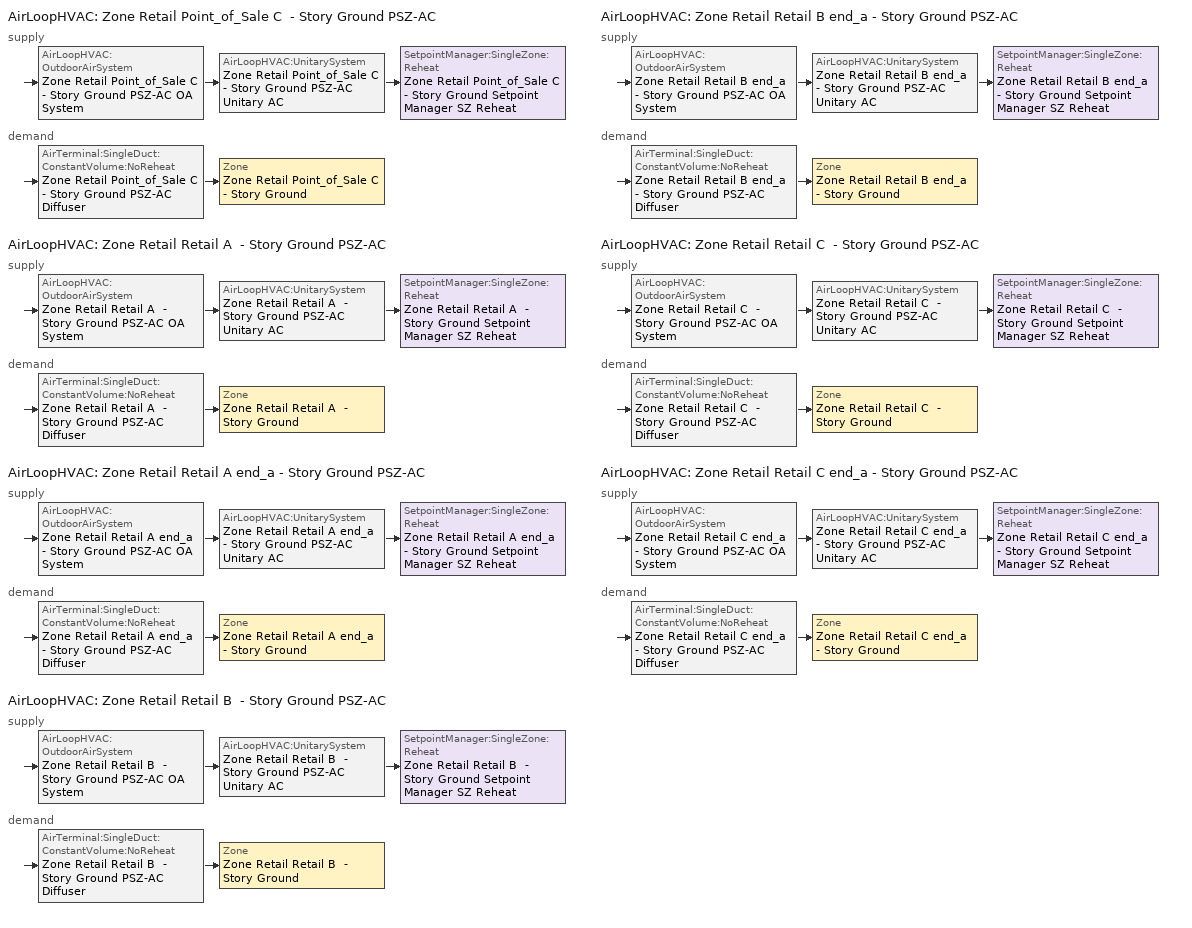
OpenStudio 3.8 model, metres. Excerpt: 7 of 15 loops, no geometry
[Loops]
AirLoopHVAC 'Zone Retail Point_of_Sale C  - Story Ground PSZ-AC'
 supply: AirLoopHVAC:OutdoorAirSystem 'Zone Retail Point_of_Sale C  - Story Ground PSZ-AC OA System' > AirLoopHVAC:UnitarySystem 'Zone Retail Point_of_Sale C  - Story Ground PSZ-AC Unitary AC' > SetpointManager:SingleZone:Reheat 'Zone Retail Point_of_Sale C  - Story Ground Setpoint Manager SZ Reheat'
 demand: AirTerminal:SingleDuct:ConstantVolume:NoReheat 'Zone Retail Point_of_Sale C  - Story Ground PSZ-AC Diffuser' > Zone 'Zone Retail Point_of_Sale C  - Story Ground'
AirLoopHVAC 'Zone Retail Retail A  - Story Ground PSZ-AC'
 supply: AirLoopHVAC:OutdoorAirSystem 'Zone Retail Retail A  - Story Ground PSZ-AC OA System' > AirLoopHVAC:UnitarySystem 'Zone Retail Retail A  - Story Ground PSZ-AC Unitary AC' > SetpointManager:SingleZone:Reheat 'Zone Retail Retail A  - Story Ground Setpoint Manager SZ Reheat'
 demand: AirTerminal:SingleDuct:ConstantVolume:NoReheat 'Zone Retail Retail A  - Story Ground PSZ-AC Diffuser' > Zone 'Zone Retail Retail A  - Story Ground'
AirLoopHVAC 'Zone Retail Retail A end_a - Story Ground PSZ-AC'
 supply: AirLoopHVAC:OutdoorAirSystem 'Zone Retail Retail A end_a - Story Ground PSZ-AC OA System' > AirLoopHVAC:UnitarySystem 'Zone Retail Retail A end_a - Story Ground PSZ-AC Unitary AC' > SetpointManager:SingleZone:Reheat 'Zone Retail Retail A end_a - Story Ground Setpoint Manager SZ Reheat'
 demand: AirTerminal:SingleDuct:ConstantVolume:NoReheat 'Zone Retail Retail A end_a - Story Ground PSZ-AC Diffuser' > Zone 'Zone Retail Retail A end_a - Story Ground'
AirLoopHVAC 'Zone Retail Retail B  - Story Ground PSZ-AC'
 supply: AirLoopHVAC:OutdoorAirSystem 'Zone Retail Retail B  - Story Ground PSZ-AC OA System' > AirLoopHVAC:UnitarySystem 'Zone Retail Retail B  - Story Ground PSZ-AC Unitary AC' > SetpointManager:SingleZone:Reheat 'Zone Retail Retail B  - Story Ground Setpoint Manager SZ Reheat'
 demand: AirTerminal:SingleDuct:ConstantVolume:NoReheat 'Zone Retail Retail B  - Story Ground PSZ-AC Diffuser' > Zone 'Zone Retail Retail B  - Story Ground'
AirLoopHVAC 'Zone Retail Retail B end_a - Story Ground PSZ-AC'
 supply: AirLoopHVAC:OutdoorAirSystem 'Zone Retail Retail B end_a - Story Ground PSZ-AC OA System' > AirLoopHVAC:UnitarySystem 'Zone Retail Retail B end_a - Story Ground PSZ-AC Unitary AC' > SetpointManager:SingleZone:Reheat 'Zone Retail Retail B end_a - Story Ground Setpoint Manager SZ Reheat'
 demand: AirTerminal:SingleDuct:ConstantVolume:NoReheat 'Zone Retail Retail B end_a - Story Ground PSZ-AC Diffuser' > Zone 'Zone Retail Retail B end_a - Story Ground'
AirLoopHVAC 'Zone Retail Retail C  - Story Ground PSZ-AC'
 supply: AirLoopHVAC:OutdoorAirSystem 'Zone Retail Retail C  - Story Ground PSZ-AC OA System' > AirLoopHVAC:UnitarySystem 'Zone Retail Retail C  - Story Ground PSZ-AC Unitary AC' > SetpointManager:SingleZone:Reheat 'Zone Retail Retail C  - Story Ground Setpoint Manager SZ Reheat'
 demand: AirTerminal:SingleDuct:ConstantVolume:NoReheat 'Zone Retail Retail C  - Story Ground PSZ-AC Diffuser' > Zone 'Zone Retail Retail C  - Story Ground'
AirLoopHVAC 'Zone Retail Retail C end_a - Story Ground PSZ-AC'
 supply: AirLoopHVAC:OutdoorAirSystem 'Zone Retail Retail C end_a - Story Ground PSZ-AC OA System' > AirLoopHVAC:UnitarySystem 'Zone Retail Retail C end_a - Story Ground PSZ-AC Unitary AC' > SetpointManager:SingleZone:Reheat 'Zone Retail Retail C end_a - Story Ground Setpoint Manager SZ Reheat'
 demand: AirTerminal:SingleDuct:ConstantVolume:NoReheat 'Zone Retail Retail C end_a - Story Ground PSZ-AC Diffuser' > Zone 'Zone Retail Retail C end_a - Story Ground'
[Sizing:Zone] Zone Cooling Design Supply Air Temperature Input Method=SupplyAirTemperature; Zone Cooling Design Supply Air Temperature {C}=12.7778; Zone Cooling Design Supply Air Temperature Difference {deltaC}=11.11; Zone Heating Design Supply Air Temperature Input Method=SupplyAirTemperature; Zone Heating Design Supply Air Temperature {C}=50; Zone Heating Design Supply Air Temperature Difference {deltaC}=11.11; Zone Cooling Design Supply Air Humidity Ratio {kg-H2O/kg-air}=0.0085; Zone Heating Design Supply Air Humidity Ratio {kg-H2O/kg-air}=0.008; Cooling Design Air Flow Method=DesignDay; Heating Design Air Flow Method=DesignDay; Account for Dedicated Outdoor Air System=No; Dedicated Outdoor Air System Control Strategy=NeutralSupplyAir; Dedicated Outdoor Air Low Setpoint Temperature for Design {C}=autosize; Dedicated Outdoor Air High Setpoint Temperature for Design {C}=autosize; Zone Load Sizing Method=Sensible Load Only No Latent Load; Zone Latent Cooling Design Supply Air Humidity Ratio Input Method=HumidityRatioDifference; Zone Cooling Design Supply Air Humidity Ratio Difference {kgWater/kgDryAir}=0.005; Zone Latent Heating Design Supply Air Humidity Ratio Input Method=HumidityRatioDifference; Zone Humidification Design Supply Air Humidity Ratio Difference {kgWater/kgDryAir}=0.005
Zone Retail Retail A end_a - Story Ground; Zone Retail Retail B end_a - Story Ground; Zone Retail Retail C end_a - Story Ground; Zone Retail Retail A  - Story Ground; Zone Retail Retail B  - Story Ground; Zone Retail Retail C  - Story Ground; Zone Retail Point_of_Sale C  - Story Ground
[Zone equipment]
Zone Retail Retail A end_a - Story Ground: Zone Retail Retail A end_a - Story Ground PSZ-AC Diffuser
Zone Retail Retail B end_a - Story Ground: Zone Retail Retail B end_a - Story Ground PSZ-AC Diffuser
Zone Retail Retail C end_a - Story Ground: Zone Retail Retail C end_a - Story Ground PSZ-AC Diffuser
Zone Retail Retail A  - Story Ground: Zone Retail Retail A  - Story Ground PSZ-AC Diffuser
Zone Retail Retail B  - Story Ground: Zone Retail Retail B  - Story Ground PSZ-AC Diffuser
Zone Retail Retail C  - Story Ground: Zone Retail Retail C  - Story Ground PSZ-AC Diffuser
Zone Retail Point_of_Sale C  - Story Ground: Zone Retail Point_of_Sale C  - Story Ground PSZ-AC Diffuser
[AirLoopHVAC] Design Return Air Flow Fraction of Supply Air Flow=1
Name | Availability Schedule | Design Supply Air Flow Rate {m3/s}
Zone Retail Point_of_Sale C  - Story Ground PSZ-AC | Zone Retail Point_of_Sale C  - Story Ground PSZ-AC Occ Sch | 0.304136
Zone Retail Retail A  - Story Ground PSZ-AC | Zone Retail Retail A  - Story Ground PSZ-AC Occ Sch | 3.60744
Zone Retail Retail A end_a - Story Ground PSZ-AC | Zone Retail Retail A end_a - Story Ground PSZ-AC Occ Sch | 0.421448
Zone Retail Retail B  - Story Ground PSZ-AC | Zone Retail Retail B  - Story Ground PSZ-AC Occ Sch | 8.79136
Zone Retail Retail B end_a - Story Ground PSZ-AC | Zone Retail Retail B end_a - Story Ground PSZ-AC Occ Sch | 1.7694
Zone Retail Retail C  - Story Ground PSZ-AC | Zone Retail Retail C  - Story Ground PSZ-AC Occ Sch | 2.76243
Zone Retail Retail C end_a - Story Ground PSZ-AC | Zone Retail Retail C end_a - Story Ground PSZ-AC Occ Sch | 0.356733
[Sizing:System] Type of Load to Size On=Sensible; Central Heating Maximum System Air Flow Ratio=1; Preheat Design Temperature {C}=7.22222; Preheat Design Humidity Ratio {kg-H2O/kg-Air}=0.008; Precool Design Temperature {C}=12.7778; Precool Design Humidity Ratio {kg-H2O/kg-Air}=0.008; Central Cooling Design Supply Air Temperature {C}=12.7778; Central Heating Design Supply Air Temperature {C}=50; Sizing Option=Coincident; 100% Outdoor Air in Cooling=No; 100% Outdoor Air in Heating=No; Central Cooling Design Supply Air Humidity Ratio {kg-H2O/kg-Air}=0.0085; Central Heating Design Supply Air Humidity Ratio {kg-H2O/kg-Air}=0.008; Cooling Design Air Flow Method=DesignDay; Heating Design Air Flow Method=DesignDay; System Outdoor Air Method=ZoneSum; Zone Maximum Outdoor Air Fraction=1; Cooling Supply Air Flow Rate Per Floor Area {m3/s-m2}=0.00996765; Cooling Fraction of Autosized Cooling Supply Air Flow Rate=1; Cooling Supply Air Flow Rate Per Unit Cooling Capacity {m3/s-W}=3.94755e-05; Heating Supply Air Flow Rate Per Floor Area {m3/s-m2}=0.00996765; Heating Fraction of Autosized Heating Supply Air Flow Rate=1; Heating Fraction of Autosized Cooling Supply Air Flow Rate=1; Heating Supply Air Flow Rate Per Unit Heating Capacity {m3/s-W}=3.15882e-05; Cooling Design Capacity Method=CoolingDesignCapacity; Cooling Design Capacity Per Floor Area {W/m2}=234.7; Fraction of Autosized Cooling Design Capacity=1; Heating Design Capacity Method=HeatingDesignCapacity; Heating Design Capacity Per Floor Area {W/m2}=157; Fraction of Autosized Heating Design Capacity=1; Central Cooling Capacity Control Method=OnOff; Occupant Diversity=1
Name | Design Outdoor Air Flow Rate {m3/s} | Cooling Design Capacity {W} | Heating Design Capacity {W}
Zone Retail Point_of_Sale C  - Story Ground PSZ-AC | 0.304136 | 4230.04 | 2068.7
Zone Retail Retail A  - Story Ground PSZ-AC | 3.60744 | 49675.1 | 22315.77
Zone Retail Retail A end_a - Story Ground PSZ-AC | 0.421448 | 5494.26 | 2109.03
Zone Retail Retail B  - Story Ground PSZ-AC | 8.79136 | 166954 | 159083
Zone Retail Retail B end_a - Story Ground PSZ-AC | 1.7694 | 24748.15 | 12294.31
Zone Retail Retail C  - Story Ground PSZ-AC | 2.76243 | 39858.3 | 22315.77
Zone Retail Retail C end_a - Story Ground PSZ-AC | 0.356733 | 4730.65 | 2105.46
[SetpointManager:SingleZone:Reheat] Minimum Supply Air Temperature {C}=12.7778; Maximum Supply Air Temperature {C}=50
Name | Control Zone | Setpoint Node or NodeList
Zone Retail Point_of_Sale C  - Story Ground Setpoint Manager SZ Reheat | Zone Retail Point_of_Sale C  - Story Ground | Zone Retail Point_of_Sale C  - Story Ground PSZ-AC Supply Outlet Node
Zone Retail Retail A  - Story Ground Setpoint Manager SZ Reheat | Zone Retail Retail A  - Story Ground | Zone Retail Retail A  - Story Ground PSZ-AC Supply Outlet Node
Zone Retail Retail A end_a - Story Ground Setpoint Manager SZ Reheat | Zone Retail Retail A end_a - Story Ground | Zone Retail Retail A end_a - Story Ground PSZ-AC Supply Outlet Node
Zone Retail Retail B  - Story Ground Setpoint Manager SZ Reheat | Zone Retail Retail B  - Story Ground | Zone Retail Retail B  - Story Ground PSZ-AC Supply Outlet Node
Zone Retail Retail B end_a - Story Ground Setpoint Manager SZ Reheat | Zone Retail Retail B end_a - Story Ground | Zone Retail Retail B end_a - Story Ground PSZ-AC Supply Outlet Node
Zone Retail Retail C  - Story Ground Setpoint Manager SZ Reheat | Zone Retail Retail C  - Story Ground | Zone Retail Retail C  - Story Ground PSZ-AC Supply Outlet Node
Zone Retail Retail C end_a - Story Ground Setpoint Manager SZ Reheat | Zone Retail Retail C end_a - Story Ground | Zone Retail Retail C end_a - Story Ground PSZ-AC Supply Outlet Node
[Coil:Heating:Electric] Efficiency=1
Name | Availability Schedule | Nominal Capacity {W}
Zone Retail Point_of_Sale C  - Story Ground PSZ-AC Electric Htg Coil | Always On Discrete | 11387.2
Zone Retail Point_of_Sale C  - Story Ground PSZ-AC No Heat; Zone Retail Retail A  - Story Ground PSZ-AC No Heat; Zone Retail Retail A end_a - Story Ground PSZ-AC No Heat; Zone Retail Retail B  - Story Ground PSZ-AC No Heat; Zone Retail Retail B end_a - Story Ground PSZ-AC No Heat; Zone Retail Retail C  - Story Ground PSZ-AC No Heat; Zone Retail Retail C end_a - Story Ground PSZ-AC No Heat | Always Off Discrete | 0
Zone Retail Retail A  - Story Ground PSZ-AC Electric Htg Coil | Always On Discrete | 134281
Zone Retail Retail A end_a - Story Ground PSZ-AC Electric Htg Coil | Always On Discrete | 15376.8
Zone Retail Retail B  - Story Ground PSZ-AC Electric Htg Coil | Always On Discrete | 494736
Zone Retail Retail B end_a - Story Ground PSZ-AC Electric Htg Coil | Always On Discrete | 66338.9
Zone Retail Retail C  - Story Ground PSZ-AC Electric Htg Coil | Always On Discrete | 104671
Zone Retail Retail C end_a - Story Ground PSZ-AC Electric Htg Coil | Always On Discrete | 13109.1
[Coil:Cooling:DX:SingleSpeed] Availability Schedule=Always On Discrete; Rated Evaporator Fan Power Per Volume Flow Rate 2017 {W/(m3/s)}=773.3; Rated Evaporator Fan Power Per Volume Flow Rate 2023 {W/(m3/s)}=934.4; Total Cooling Capacity Function of Temperature Curve=DOE Ref DX Clg Coil Cool-Cap-fT; Total Cooling Capacity Function of Flow Fraction Curve=DOE Ref DX Clg Coil Cool-CAP-fFlow; Energy Input Ratio Function of Temperature Curve=DOE Ref DX Clg Coil Cool-EIR-fT; Energy Input Ratio Function of Flow Fraction Curve=DOE Ref DX Clg Coil Cool-EIR-fFlow; Part Load Fraction Correlation Curve=DOE Ref DX Clg Coil Cool-PLF-fPLR; Minimum Outdoor Dry-Bulb Temperature for Compressor Operation {C}=-25; Nominal Time for Condensate Removal to Begin {s}=0; Ratio of Initial Moisture Evaporation Rate and Steady State Latent Capacity=0; Maximum Cycling Rate {cycles/hr}=0; Latent Capacity Time Constant {s}=0; Condenser Type=AirCooled; Evaporative Condenser Effectiveness=0.9; Evaporative Condenser Air Flow Rate {m3/s}=autosize; Evaporative Condenser Pump Rated Power Consumption {W}=autosize; Crankcase Heater Capacity {W}=0; Maximum Outdoor Dry-Bulb Temperature for Crankcase Heater Operation {C}=10; Basin Heater Capacity {W/K}=0; Basin Heater Setpoint Temperature {C}=2
Name | Rated Total Cooling Capacity {W} | Rated Sensible Heat Ratio | Rated COP {W/W} | Rated Air Flow Rate {m3/s}
Zone Retail Point_of_Sale C  - Story Ground PSZ-AC 1spd DX AC Clg Coil 23kBtu/hr 11.06SEER 24kBtu/hr 9.7SEER | 5528.68 | 0.800795 | 3.14722 | 0.304136
Zone Retail Retail A  - Story Ground PSZ-AC 1spd DX AC Clg Coil 258kBtu/hr 8.92EER 279kBtu/hr 8.5EER | 65755.8 | 0.800885 | 2.96645 | 3.60744
Zone Retail Retail A end_a - Story Ground PSZ-AC 1spd DX AC Clg Coil 28kBtu/hr 11.06SEER 29kBtu/hr 9.7SEER | 7101.25 | 0.800194 | 3.14722 | 0.421448
Zone Retail Retail B  - Story Ground PSZ-AC 1spd DX AC Clg Coil 954kBtu/hr 8.63EER 1113kBtu/hr 8.2EER | 204256 | 0.721947 | 2.86657 | 8.79136
Zone Retail Retail B end_a - Story Ground PSZ-AC 1spd DX AC Clg Coil 130kBtu/hr 9.63EER 133kBtu/hr 8.9EER | 30779.7 | 0.800859 | 3.09963 | 1.7694
Zone Retail Retail C  - Story Ground PSZ-AC 1spd DX AC Clg Coil 228kBtu/hr 9.28EER 227kBtu/hr 8.5EER | 51607.4 | 0.80077 | 2.96645 | 2.76243
Zone Retail Retail C end_a - Story Ground PSZ-AC 1spd DX AC Clg Coil 24kBtu/hr 11.06SEER 24kBtu/hr 9.7SEER | 5982.99 | 0.800875 | 3.14722 | 0.356733
[Fan:OnOff] Availability Schedule=Always On Discrete; Motor In Airstream Fraction=1
Name | Fan Total Efficiency | Pressure Rise {Pa} | Maximum Flow Rate {m3/s} | Motor Efficiency | Fan Power Ratio Function of Speed Ratio Curve | Fan Efficiency Ratio Function of Speed Ratio Curve
Zone Retail Point_of_Sale C  - Story Ground PSZ-AC Fan | 0.53625 | 622.722 | 0.304136 | 0.825 | Fan On Off Power Curve 8 | Fan On Off Efficiency Curve 8
Zone Retail Retail A  - Story Ground PSZ-AC Fan | 0.58175 | 1110.94 | 3.60744 | 0.895 | Fan On Off Power Curve 9 | Fan On Off Efficiency Curve 9
Zone Retail Retail A end_a - Story Ground PSZ-AC Fan | 0.53625 | 622.722 | 0.421448 | 0.825 | Fan On Off Power Curve 10 | Fan On Off Efficiency Curve 10
Zone Retail Retail B  - Story Ground PSZ-AC Fan | 0.6045 | 1018.77 | 8.79136 | 0.93 | Fan On Off Power Curve 11 | Fan On Off Efficiency Curve 11
Zone Retail Retail B end_a - Story Ground PSZ-AC Fan | 0.56875 | 622.722 | 1.7694 | 0.875 | Fan On Off Power Curve 12 | Fan On Off Efficiency Curve 12
Zone Retail Retail C  - Story Ground PSZ-AC Fan | 0.56875 | 622.722 | 2.76243 | 0.875 | Fan On Off Power Curve 13 | Fan On Off Efficiency Curve 13
Zone Retail Retail C end_a - Story Ground PSZ-AC Fan | 0.53625 | 622.722 | 0.356733 | 0.825 | Fan On Off Power Curve 14 | Fan On Off Efficiency Curve 14
[AirLoopHVAC:UnitarySystem] Control Type=Load; Dehumidification Control Type=None; Availability Schedule=Always On Discrete; Fan Placement=DrawThrough; DX Heating Coil Sizing Ratio=1; Use DOAS DX Cooling Coil=No; DOAS DX Cooling Coil Leaving Minimum Air Temperature {C}=2; Latent Load Control=SensibleOnlyLoadControl; Supply Air Flow Rate Method During Cooling Operation=SupplyAirFlowRate; Supply Air Flow Rate Method During Heating Operation=SupplyAirFlowRate; Supply Air Flow Rate Method When No Cooling or Heating is Required=None; No Load Supply Air Flow Rate Control Set To Low Speed=Yes; Maximum Supply Air Temperature {C}=50; Maximum Outdoor Dry-Bulb Temperature for Supplemental Heater Operation {C}=21; Ancilliary On-Cycle Electric Power {W}=0; Ancilliary Off-Cycle Electric Power {W}=0
Name | Controlling Zone or Thermostat Location | Supply Fan | Supply Air Fan Operating Mode Schedule | Heating Coil | Cooling Coil | Supplemental Heating Coil | Supply Air Flow Rate During Cooling Operation {m3/s} | Supply Air Flow Rate During Heating Operation {m3/s}
Zone Retail Point_of_Sale C  - Story Ground PSZ-AC Unitary AC | Zone Retail Point_of_Sale C  - Story Ground | Zone Retail Point_of_Sale C  - Story Ground PSZ-AC Fan | Zone Retail Point_of_Sale C  - Story Ground PSZ-AC_night_fancycle_schedule | Zone Retail Point_of_Sale C  - Story Ground PSZ-AC Electric Htg Coil | Zone Retail Point_of_Sale C  - Story Ground PSZ-AC 1spd DX AC Clg Coil 23kBtu/hr 11.06SEER 24kBtu/hr 9.7SEER | Zone Retail Point_of_Sale C  - Story Ground PSZ-AC No Heat | 0.304136 | 0.304136
Zone Retail Retail A  - Story Ground PSZ-AC Unitary AC | Zone Retail Retail A  - Story Ground | Zone Retail Retail A  - Story Ground PSZ-AC Fan | Zone Retail Retail A  - Story Ground PSZ-AC_night_fancycle_schedule | Zone Retail Retail A  - Story Ground PSZ-AC Electric Htg Coil | Zone Retail Retail A  - Story Ground PSZ-AC 1spd DX AC Clg Coil 258kBtu/hr 8.92EER 279kBtu/hr 8.5EER | Zone Retail Retail A  - Story Ground PSZ-AC No Heat | 3.60744 | 3.60744
Zone Retail Retail A end_a - Story Ground PSZ-AC Unitary AC | Zone Retail Retail A end_a - Story Ground | Zone Retail Retail A end_a - Story Ground PSZ-AC Fan | Zone Retail Retail A end_a - Story Ground PSZ-AC_night_fancycle_schedule | Zone Retail Retail A end_a - Story Ground PSZ-AC Electric Htg Coil | Zone Retail Retail A end_a - Story Ground PSZ-AC 1spd DX AC Clg Coil 28kBtu/hr 11.06SEER 29kBtu/hr 9.7SEER | Zone Retail Retail A end_a - Story Ground PSZ-AC No Heat | 0.421448 | 0.421448
Zone Retail Retail B  - Story Ground PSZ-AC Unitary AC | Zone Retail Retail B  - Story Ground | Zone Retail Retail B  - Story Ground PSZ-AC Fan | Zone Retail Retail B  - Story Ground PSZ-AC_night_fancycle_schedule | Zone Retail Retail B  - Story Ground PSZ-AC Electric Htg Coil | Zone Retail Retail B  - Story Ground PSZ-AC 1spd DX AC Clg Coil 954kBtu/hr 8.63EER 1113kBtu/hr 8.2EER | Zone Retail Retail B  - Story Ground PSZ-AC No Heat | 8.79136 | 8.79136
Zone Retail Retail B end_a - Story Ground PSZ-AC Unitary AC | Zone Retail Retail B end_a - Story Ground | Zone Retail Retail B end_a - Story Ground PSZ-AC Fan | Zone Retail Retail B end_a - Story Ground PSZ-AC_night_fancycle_schedule | Zone Retail Retail B end_a - Story Ground PSZ-AC Electric Htg Coil | Zone Retail Retail B end_a - Story Ground PSZ-AC 1spd DX AC Clg Coil 130kBtu/hr 9.63EER 133kBtu/hr 8.9EER | Zone Retail Retail B end_a - Story Ground PSZ-AC No Heat | 1.7694 | 1.7694
Zone Retail Retail C  - Story Ground PSZ-AC Unitary AC | Zone Retail Retail C  - Story Ground | Zone Retail Retail C  - Story Ground PSZ-AC Fan | Zone Retail Retail C  - Story Ground PSZ-AC_night_fancycle_schedule | Zone Retail Retail C  - Story Ground PSZ-AC Electric Htg Coil | Zone Retail Retail C  - Story Ground PSZ-AC 1spd DX AC Clg Coil 228kBtu/hr 9.28EER 227kBtu/hr 8.5EER | Zone Retail Retail C  - Story Ground PSZ-AC No Heat | 2.76243 | 2.76243
Zone Retail Retail C end_a - Story Ground PSZ-AC Unitary AC | Zone Retail Retail C end_a - Story Ground | Zone Retail Retail C end_a - Story Ground PSZ-AC Fan | Zone Retail Retail C end_a - Story Ground PSZ-AC_night_fancycle_schedule | Zone Retail Retail C end_a - Story Ground PSZ-AC Electric Htg Coil | Zone Retail Retail C end_a - Story Ground PSZ-AC 1spd DX AC Clg Coil 24kBtu/hr 11.06SEER 24kBtu/hr 9.7SEER | Zone Retail Retail C end_a - Story Ground PSZ-AC No Heat | 0.356733 | 0.356733
[Controller:OutdoorAir] Economizer Control Action Type=ModulateFlow; Lockout Type=LockoutWithCompressor; Minimum Limit Type=FixedMinimum; High Humidity Control=No; Heat Recovery Bypass Control Type=BypassWhenWithinEconomizerLimits; Economizer Operation Staging=InterlockedWithMechanicalCooling
Name | Minimum Outdoor Air Flow Rate {m3/s} | Maximum Outdoor Air Flow Rate {m3/s} | Economizer Control Type | Economizer Maximum Limit Dry-Bulb Temperature {C} | Economizer Maximum Limit Enthalpy {J/kg} | Minimum Outdoor Air Schedule | Controller Mechanical Ventilation
Zone Retail Point_of_Sale C  - Story Ground PSZ-AC OA System Controller | 0.0382122 | 0.304136 | NoEconomizer | 28 | 64000 | Zone Retail Point_of_Sale C  - Story Ground PSZ-AC_night_ventcycle_schedule | Controller Mechanical Ventilation 9
Zone Retail Retail A  - Story Ground PSZ-AC OA System Controller | 0.412208 | 3.60744 | FixedDryBulb | 10.88 |  | Zone Retail Retail A  - Story Ground PSZ-AC_night_ventcycle_schedule | Controller Mechanical Ventilation 10
Zone Retail Retail A end_a - Story Ground PSZ-AC OA System Controller | 0.0318565 | 0.421448 | NoEconomizer | 28 | 64000 | Zone Retail Retail A end_a - Story Ground PSZ-AC_night_ventcycle_schedule | Controller Mechanical Ventilation 11
Zone Retail Retail B  - Story Ground PSZ-AC OA System Controller | 2.93851 | 8.79136 | FixedDryBulb | 10.88 |  | Zone Retail Retail B  - Story Ground PSZ-AC_night_ventcycle_schedule | Controller Mechanical Ventilation 12
Zone Retail Retail B end_a - Story Ground PSZ-AC OA System Controller | 0.227095 | 1.7694 | NoEconomizer | 28 | 64000 | Zone Retail Retail B end_a - Story Ground PSZ-AC_night_ventcycle_schedule | Controller Mechanical Ventilation 13
Zone Retail Retail C  - Story Ground PSZ-AC OA System Controller | 0.412208 | 2.76243 | FixedDryBulb | 10.88 |  | Zone Retail Retail C  - Story Ground PSZ-AC_night_ventcycle_schedule | Controller Mechanical Ventilation 14
Zone Retail Retail C end_a - Story Ground PSZ-AC OA System Controller | 0.0318565 | 0.356733 | NoEconomizer | 28 | 64000 | Zone Retail Retail C end_a - Story Ground PSZ-AC_night_ventcycle_schedule | Controller Mechanical Ventilation 15
[Controller:MechanicalVentilation] Availability Schedule=Always On Discrete
Controller Mechanical Ventilation 9; Controller Mechanical Ventilation 10; Controller Mechanical Ventilation 11; Controller Mechanical Ventilation 12; Controller Mechanical Ventilation 13; Controller Mechanical Ventilation 14; Controller Mechanical Ventilation 15
[AirLoopHVAC:OutdoorAirSystem]
Name | Controller
Zone Retail Point_of_Sale C  - Story Ground PSZ-AC OA System | Zone Retail Point_of_Sale C  - Story Ground PSZ-AC OA System Controller
Zone Retail Retail A  - Story Ground PSZ-AC OA System | Zone Retail Retail A  - Story Ground PSZ-AC OA System Controller
Zone Retail Retail A end_a - Story Ground PSZ-AC OA System | Zone Retail Retail A end_a - Story Ground PSZ-AC OA System Controller
Zone Retail Retail B  - Story Ground PSZ-AC OA System | Zone Retail Retail B  - Story Ground PSZ-AC OA System Controller
Zone Retail Retail B end_a - Story Ground PSZ-AC OA System | Zone Retail Retail B end_a - Story Ground PSZ-AC OA System Controller
Zone Retail Retail C  - Story Ground PSZ-AC OA System | Zone Retail Retail C  - Story Ground PSZ-AC OA System Controller
Zone Retail Retail C end_a - Story Ground PSZ-AC OA System | Zone Retail Retail C end_a - Story Ground PSZ-AC OA System Controller
[AirTerminal:SingleDuct:ConstantVolume:NoReheat] Availability Schedule=Always On Discrete
Name | Maximum Air Flow Rate {m3/s}
Zone Retail Point_of_Sale C  - Story Ground PSZ-AC Diffuser | 0.304136
Zone Retail Retail A  - Story Ground PSZ-AC Diffuser | 3.60744
Zone Retail Retail A end_a - Story Ground PSZ-AC Diffuser | 0.421448
Zone Retail Retail B  - Story Ground PSZ-AC Diffuser | 8.79136
Zone Retail Retail B end_a - Story Ground PSZ-AC Diffuser | 1.7694
Zone Retail Retail C  - Story Ground PSZ-AC Diffuser | 2.76243
Zone Retail Retail C end_a - Story Ground PSZ-AC Diffuser | 0.356733
[Schedule:Ruleset]
Name | Default Day Schedule | Summer Design Day Schedule | Winter Design Day Schedule
Zone Retail Point_of_Sale C  - Story Ground PSZ-AC Occ Sch | Zone Retail Point_of_Sale C  - Story Ground PSZ-AC Occ Sch Default | Zone Retail Point_of_Sale C  - Story Ground PSZ-AC Occ Sch Summer Design Day | Zone Retail Point_of_Sale C  - Story Ground PSZ-AC Occ Sch Winter Design Day
Zone Retail Retail A  - Story Ground PSZ-AC Occ Sch | Zone Retail Retail A  - Story Ground PSZ-AC Occ Sch Default | Zone Retail Retail A  - Story Ground PSZ-AC Occ Sch Summer Design Day | Zone Retail Retail A  - Story Ground PSZ-AC Occ Sch Winter Design Day
Zone Retail Retail A end_a - Story Ground PSZ-AC Occ Sch | Zone Retail Retail A end_a - Story Ground PSZ-AC Occ Sch Default | Zone Retail Retail A end_a - Story Ground PSZ-AC Occ Sch Summer Design Day | Zone Retail Retail A end_a - Story Ground PSZ-AC Occ Sch Winter Design Day
Zone Retail Retail B  - Story Ground PSZ-AC Occ Sch | Zone Retail Retail B  - Story Ground PSZ-AC Occ Sch Default | Zone Retail Retail B  - Story Ground PSZ-AC Occ Sch Summer Design Day | Zone Retail Retail B  - Story Ground PSZ-AC Occ Sch Winter Design Day
Zone Retail Retail B end_a - Story Ground PSZ-AC Occ Sch | Zone Retail Retail B end_a - Story Ground PSZ-AC Occ Sch Default | Zone Retail Retail B end_a - Story Ground PSZ-AC Occ Sch Summer Design Day | Zone Retail Retail B end_a - Story Ground PSZ-AC Occ Sch Winter Design Day
Zone Retail Retail C  - Story Ground PSZ-AC Occ Sch | Zone Retail Retail C  - Story Ground PSZ-AC Occ Sch Default | Zone Retail Retail C  - Story Ground PSZ-AC Occ Sch Summer Design Day | Zone Retail Retail C  - Story Ground PSZ-AC Occ Sch Winter Design Day
Zone Retail Retail C end_a - Story Ground PSZ-AC Occ Sch | Zone Retail Retail C end_a - Story Ground PSZ-AC Occ Sch Default | Zone Retail Retail C end_a - Story Ground PSZ-AC Occ Sch Summer Design Day | Zone Retail Retail C end_a - Story Ground PSZ-AC Occ Sch Winter Design Day
Zone Retail Point_of_Sale C  - Story Ground PSZ-AC_night_fancycle_schedule | Zone Retail Point_of_Sale C  - Story Ground PSZ-AC Occ Sch Default 1 | Zone Retail Point_of_Sale C  - Story Ground PSZ-AC Occ Sch Summer Design Day 1 | Zone Retail Point_of_Sale C  - Story Ground PSZ-AC Occ Sch Winter Design Day 1
Zone Retail Retail A  - Story Ground PSZ-AC_night_fancycle_schedule | Zone Retail Retail A  - Story Ground PSZ-AC Occ Sch Default 1 | Zone Retail Retail A  - Story Ground PSZ-AC Occ Sch Summer Design Day 1 | Zone Retail Retail A  - Story Ground PSZ-AC Occ Sch Winter Design Day 1
Zone Retail Retail A end_a - Story Ground PSZ-AC_night_fancycle_schedule | Zone Retail Retail A end_a - Story Ground PSZ-AC Occ Sch Default 1 | Zone Retail Retail A end_a - Story Ground PSZ-AC Occ Sch Summer Design Day 1 | Zone Retail Retail A end_a - Story Ground PSZ-AC Occ Sch Winter Design Day 1
Zone Retail Retail B  - Story Ground PSZ-AC_night_fancycle_schedule | Zone Retail Retail B  - Story Ground PSZ-AC Occ Sch Default 1 | Zone Retail Retail B  - Story Ground PSZ-AC Occ Sch Summer Design Day 1 | Zone Retail Retail B  - Story Ground PSZ-AC Occ Sch Winter Design Day 1
Zone Retail Retail B end_a - Story Ground PSZ-AC_night_fancycle_schedule | Zone Retail Retail B end_a - Story Ground PSZ-AC Occ Sch Default 1 | Zone Retail Retail B end_a - Story Ground PSZ-AC Occ Sch Summer Design Day 1 | Zone Retail Retail B end_a - Story Ground PSZ-AC Occ Sch Winter Design Day 1
Zone Retail Retail C  - Story Ground PSZ-AC_night_fancycle_schedule | Zone Retail Retail C  - Story Ground PSZ-AC Occ Sch Default 1 | Zone Retail Retail C  - Story Ground PSZ-AC Occ Sch Summer Design Day 1 | Zone Retail Retail C  - Story Ground PSZ-AC Occ Sch Winter Design Day 1
Zone Retail Retail C end_a - Story Ground PSZ-AC_night_fancycle_schedule | Zone Retail Retail C end_a - Story Ground PSZ-AC Occ Sch Default 1 | Zone Retail Retail C end_a - Story Ground PSZ-AC Occ Sch Summer Design Day 1 | Zone Retail Retail C end_a - Story Ground PSZ-AC Occ Sch Winter Design Day 1
[Schedule:Day]
Zone Retail Point_of_Sale C  - Story Ground PSZ-AC Occ Sch Default; Zone Retail Retail A  - Story Ground PSZ-AC Occ Sch Default; Zone Retail Retail A end_a - Story Ground PSZ-AC Occ Sch Default; Zone Retail Retail B  - Story Ground PSZ-AC Occ Sch Default; Zone Retail Retail B end_a - Story Ground PSZ-AC Occ Sch Default; Zone Retail Retail C  - Story Ground PSZ-AC Occ Sch Default; Zone Retail Retail C end_a - Story Ground PSZ-AC Occ Sch Default; Zone Retail Point_of_Sale C  - Story Ground PSZ-AC Occ Sch Default 1; Zone Retail Retail A  - Story Ground PSZ-AC Occ Sch Default 1; Zone Retail Retail A end_a - Story Ground PSZ-AC Occ Sch Default 1; Zone Retail Retail B  - Story Ground PSZ-AC Occ Sch Default 1; Zone Retail Retail B end_a - Story Ground PSZ-AC Occ Sch Default 1; Zone Retail Retail C  - Story Ground PSZ-AC Occ Sch Default 1; Zone Retail Retail C end_a - Story Ground PSZ-AC Occ Sch Default 1: 7, 45, 0, 19, 15, 1, 24, 0, 0
Zone Retail Point_of_Sale C  - Story Ground PSZ-AC Occ Sch Winter Design Day; Zone Retail Point_of_Sale C  - Story Ground PSZ-AC Occ Sch Summer Design Day; Zone Retail Retail A  - Story Ground PSZ-AC Occ Sch Winter Design Day; Zone Retail Retail A  - Story Ground PSZ-AC Occ Sch Summer Design Day; Zone Retail Retail A end_a - Story Ground PSZ-AC Occ Sch Winter Design Day; Zone Retail Retail A end_a - Story Ground PSZ-AC Occ Sch Summer Design Day; Zone Retail Retail B  - Story Ground PSZ-AC Occ Sch Winter Design Day; Zone Retail Retail B  - Story Ground PSZ-AC Occ Sch Summer Design Day; Zone Retail Retail B end_a - Story Ground PSZ-AC Occ Sch Winter Design Day; Zone Retail Retail B end_a - Story Ground PSZ-AC Occ Sch Summer Design Day; Zone Retail Retail C  - Story Ground PSZ-AC Occ Sch Winter Design Day; Zone Retail Retail C  - Story Ground PSZ-AC Occ Sch Summer Design Day; Zone Retail Retail C end_a - Story Ground PSZ-AC Occ Sch Winter Design Day; Zone Retail Retail C end_a - Story Ground PSZ-AC Occ Sch Summer Design Day; Zone Retail Point_of_Sale C  - Story Ground PSZ-AC Occ Sch Summer Design Day 1; Zone Retail Point_of_Sale C  - Story Ground PSZ-AC Occ Sch Winter Design Day 1; Zone Retail Retail A  - Story Ground PSZ-AC Occ Sch Summer Design Day 1; Zone Retail Retail A  - Story Ground PSZ-AC Occ Sch Winter Design Day 1; Zone Retail Retail A end_a - Story Ground PSZ-AC Occ Sch Summer Design Day 1; Zone Retail Retail A end_a - Story Ground PSZ-AC Occ Sch Winter Design Day 1; Zone Retail Retail B  - Story Ground PSZ-AC Occ Sch Summer Design Day 1; Zone Retail Retail B  - Story Ground PSZ-AC Occ Sch Winter Design Day 1; Zone Retail Retail B end_a - Story Ground PSZ-AC Occ Sch Summer Design Day 1; Zone Retail Retail B end_a - Story Ground PSZ-AC Occ Sch Winter Design Day 1; Zone Retail Retail C  - Story Ground PSZ-AC Occ Sch Summer Design Day 1; Zone Retail Retail C  - Story Ground PSZ-AC Occ Sch Winter Design Day 1; Zone Retail Retail C end_a - Story Ground PSZ-AC Occ Sch Summer Design Day 1; Zone Retail Retail C end_a - Story Ground PSZ-AC Occ Sch Winter Design Day 1: 24, 0, 1
Zone Retail Point_of_Sale C  - Story Ground PSZ-AC Occ Sch Saturday; Zone Retail Retail A  - Story Ground PSZ-AC Occ Sch Saturday; Zone Retail Retail A end_a - Story Ground PSZ-AC Occ Sch Saturday; Zone Retail Retail B  - Story Ground PSZ-AC Occ Sch Saturday; Zone Retail Retail B end_a - Story Ground PSZ-AC Occ Sch Saturday; Zone Retail Retail C  - Story Ground PSZ-AC Occ Sch Saturday; Zone Retail Retail C end_a - Story Ground PSZ-AC Occ Sch Saturday; Zone Retail Point_of_Sale C  - Story Ground PSZ-AC Occ Sch Saturday 1; Zone Retail Retail A  - Story Ground PSZ-AC Occ Sch Saturday 1; Zone Retail Retail A end_a - Story Ground PSZ-AC Occ Sch Saturday 1; Zone Retail Retail B  - Story Ground PSZ-AC Occ Sch Saturday 1; Zone Retail Retail B end_a - Story Ground PSZ-AC Occ Sch Saturday 1; Zone Retail Retail C  - Story Ground PSZ-AC Occ Sch Saturday 1; Zone Retail Retail C end_a - Story Ground PSZ-AC Occ Sch Saturday 1: 1, 15, 1, 5, 0, 0, 24, 0, 1
Zone Retail Point_of_Sale C  - Story Ground PSZ-AC Occ Sch Sunday; Zone Retail Retail A  - Story Ground PSZ-AC Occ Sch Sunday; Zone Retail Retail A end_a - Story Ground PSZ-AC Occ Sch Sunday; Zone Retail Retail B  - Story Ground PSZ-AC Occ Sch Sunday; Zone Retail Retail B end_a - Story Ground PSZ-AC Occ Sch Sunday; Zone Retail Retail C  - Story Ground PSZ-AC Occ Sch Sunday; Zone Retail Retail C end_a - Story Ground PSZ-AC Occ Sch Sunday; Zone Retail Point_of_Sale C  - Story Ground PSZ-AC Occ Sch Sunday 1; Zone Retail Retail A  - Story Ground PSZ-AC Occ Sch Sunday 1; Zone Retail Retail A end_a - Story Ground PSZ-AC Occ Sch Sunday 1; Zone Retail Retail B  - Story Ground PSZ-AC Occ Sch Sunday 1; Zone Retail Retail B end_a - Story Ground PSZ-AC Occ Sch Sunday 1; Zone Retail Retail C  - Story Ground PSZ-AC Occ Sch Sunday 1; Zone Retail Retail C end_a - Story Ground PSZ-AC Occ Sch Sunday 1: 6, 0, 0, 22, 15, 1, 24, 0, 0
[Schedule:Rule] Date Specification Type=DateRange; Start Month=1; Start Day=1; End Month=12; End Day=31
Name | Schedule Ruleset | Rule Order | Day Schedule | Apply Saturday | Apply Sunday
Zone Retail Point_of_Sale C  - Story Ground PSZ-AC Occ Sch Saturday Rule | Zone Retail Point_of_Sale C  - Story Ground PSZ-AC Occ Sch | 1 | Zone Retail Point_of_Sale C  - Story Ground PSZ-AC Occ Sch Saturday | Yes
Zone Retail Point_of_Sale C  - Story Ground PSZ-AC Occ Sch Sunday Rule | Zone Retail Point_of_Sale C  - Story Ground PSZ-AC Occ Sch | 0 | Zone Retail Point_of_Sale C  - Story Ground PSZ-AC Occ Sch Sunday |  | Yes
Zone Retail Retail A  - Story Ground PSZ-AC Occ Sch Saturday Rule | Zone Retail Retail A  - Story Ground PSZ-AC Occ Sch | 1 | Zone Retail Retail A  - Story Ground PSZ-AC Occ Sch Saturday | Yes
Zone Retail Retail A  - Story Ground PSZ-AC Occ Sch Sunday Rule | Zone Retail Retail A  - Story Ground PSZ-AC Occ Sch | 0 | Zone Retail Retail A  - Story Ground PSZ-AC Occ Sch Sunday |  | Yes
Zone Retail Retail A end_a - Story Ground PSZ-AC Occ Sch Saturday Rule | Zone Retail Retail A end_a - Story Ground PSZ-AC Occ Sch | 1 | Zone Retail Retail A end_a - Story Ground PSZ-AC Occ Sch Saturday | Yes
Zone Retail Retail A end_a - Story Ground PSZ-AC Occ Sch Sunday Rule | Zone Retail Retail A end_a - Story Ground PSZ-AC Occ Sch | 0 | Zone Retail Retail A end_a - Story Ground PSZ-AC Occ Sch Sunday |  | Yes
Zone Retail Retail B  - Story Ground PSZ-AC Occ Sch Saturday Rule | Zone Retail Retail B  - Story Ground PSZ-AC Occ Sch | 1 | Zone Retail Retail B  - Story Ground PSZ-AC Occ Sch Saturday | Yes
Zone Retail Retail B  - Story Ground PSZ-AC Occ Sch Sunday Rule | Zone Retail Retail B  - Story Ground PSZ-AC Occ Sch | 0 | Zone Retail Retail B  - Story Ground PSZ-AC Occ Sch Sunday |  | Yes
Zone Retail Retail B end_a - Story Ground PSZ-AC Occ Sch Saturday Rule | Zone Retail Retail B end_a - Story Ground PSZ-AC Occ Sch | 1 | Zone Retail Retail B end_a - Story Ground PSZ-AC Occ Sch Saturday | Yes
Zone Retail Retail B end_a - Story Ground PSZ-AC Occ Sch Sunday Rule | Zone Retail Retail B end_a - Story Ground PSZ-AC Occ Sch | 0 | Zone Retail Retail B end_a - Story Ground PSZ-AC Occ Sch Sunday |  | Yes
Zone Retail Retail C  - Story Ground PSZ-AC Occ Sch Saturday Rule | Zone Retail Retail C  - Story Ground PSZ-AC Occ Sch | 1 | Zone Retail Retail C  - Story Ground PSZ-AC Occ Sch Saturday | Yes
Zone Retail Retail C  - Story Ground PSZ-AC Occ Sch Sunday Rule | Zone Retail Retail C  - Story Ground PSZ-AC Occ Sch | 0 | Zone Retail Retail C  - Story Ground PSZ-AC Occ Sch Sunday |  | Yes
Zone Retail Retail C end_a - Story Ground PSZ-AC Occ Sch Saturday Rule | Zone Retail Retail C end_a - Story Ground PSZ-AC Occ Sch | 1 | Zone Retail Retail C end_a - Story Ground PSZ-AC Occ Sch Saturday | Yes
Zone Retail Retail C end_a - Story Ground PSZ-AC Occ Sch Sunday Rule | Zone Retail Retail C end_a - Story Ground PSZ-AC Occ Sch | 0 | Zone Retail Retail C end_a - Story Ground PSZ-AC Occ Sch Sunday |  | Yes
Zone Retail Point_of_Sale C  - Story Ground PSZ-AC Occ Sch Sunday Rule 1 | Zone Retail Point_of_Sale C  - Story Ground PSZ-AC_night_fancycle_schedule | 0 | Zone Retail Point_of_Sale C  - Story Ground PSZ-AC Occ Sch Sunday 1 |  | Yes
Zone Retail Point_of_Sale C  - Story Ground PSZ-AC Occ Sch Saturday Rule 1 | Zone Retail Point_of_Sale C  - Story Ground PSZ-AC_night_fancycle_schedule | 1 | Zone Retail Point_of_Sale C  - Story Ground PSZ-AC Occ Sch Saturday 1 | Yes
Zone Retail Retail A  - Story Ground PSZ-AC Occ Sch Sunday Rule 1 | Zone Retail Retail A  - Story Ground PSZ-AC_night_fancycle_schedule | 0 | Zone Retail Retail A  - Story Ground PSZ-AC Occ Sch Sunday 1 |  | Yes
Zone Retail Retail A  - Story Ground PSZ-AC Occ Sch Saturday Rule 1 | Zone Retail Retail A  - Story Ground PSZ-AC_night_fancycle_schedule | 1 | Zone Retail Retail A  - Story Ground PSZ-AC Occ Sch Saturday 1 | Yes
Zone Retail Retail A end_a - Story Ground PSZ-AC Occ Sch Sunday Rule 1 | Zone Retail Retail A end_a - Story Ground PSZ-AC_night_fancycle_schedule | 0 | Zone Retail Retail A end_a - Story Ground PSZ-AC Occ Sch Sunday 1 |  | Yes
Zone Retail Retail A end_a - Story Ground PSZ-AC Occ Sch Saturday Rule 1 | Zone Retail Retail A end_a - Story Ground PSZ-AC_night_fancycle_schedule | 1 | Zone Retail Retail A end_a - Story Ground PSZ-AC Occ Sch Saturday 1 | Yes
Zone Retail Retail B  - Story Ground PSZ-AC Occ Sch Sunday Rule 1 | Zone Retail Retail B  - Story Ground PSZ-AC_night_fancycle_schedule | 0 | Zone Retail Retail B  - Story Ground PSZ-AC Occ Sch Sunday 1 |  | Yes
Zone Retail Retail B  - Story Ground PSZ-AC Occ Sch Saturday Rule 1 | Zone Retail Retail B  - Story Ground PSZ-AC_night_fancycle_schedule | 1 | Zone Retail Retail B  - Story Ground PSZ-AC Occ Sch Saturday 1 | Yes
Zone Retail Retail B end_a - Story Ground PSZ-AC Occ Sch Sunday Rule 1 | Zone Retail Retail B end_a - Story Ground PSZ-AC_night_fancycle_schedule | 0 | Zone Retail Retail B end_a - Story Ground PSZ-AC Occ Sch Sunday 1 |  | Yes
Zone Retail Retail B end_a - Story Ground PSZ-AC Occ Sch Saturday Rule 1 | Zone Retail Retail B end_a - Story Ground PSZ-AC_night_fancycle_schedule | 1 | Zone Retail Retail B end_a - Story Ground PSZ-AC Occ Sch Saturday 1 | Yes
Zone Retail Retail C  - Story Ground PSZ-AC Occ Sch Sunday Rule 1 | Zone Retail Retail C  - Story Ground PSZ-AC_night_fancycle_schedule | 0 | Zone Retail Retail C  - Story Ground PSZ-AC Occ Sch Sunday 1 |  | Yes
Zone Retail Retail C  - Story Ground PSZ-AC Occ Sch Saturday Rule 1 | Zone Retail Retail C  - Story Ground PSZ-AC_night_fancycle_schedule | 1 | Zone Retail Retail C  - Story Ground PSZ-AC Occ Sch Saturday 1 | Yes
Zone Retail Retail C end_a - Story Ground PSZ-AC Occ Sch Sunday Rule 1 | Zone Retail Retail C end_a - Story Ground PSZ-AC_night_fancycle_schedule | 0 | Zone Retail Retail C end_a - Story Ground PSZ-AC Occ Sch Sunday 1 |  | Yes
Zone Retail Retail C end_a - Story Ground PSZ-AC Occ Sch Saturday Rule 1 | Zone Retail Retail C end_a - Story Ground PSZ-AC_night_fancycle_schedule | 1 | Zone Retail Retail C end_a - Story Ground PSZ-AC Occ Sch Saturday 1 | Yes
[Schedule:Constant]
Name | Value
Always On Discrete; Zone Retail Point_of_Sale C  - Story Ground PSZ-AC_night_ventcycle_schedule; Zone Retail Retail A  - Story Ground PSZ-AC_night_ventcycle_schedule; Zone Retail Retail A end_a - Story Ground PSZ-AC_night_ventcycle_schedule; Zone Retail Retail B  - Story Ground PSZ-AC_night_ventcycle_schedule; Zone Retail Retail B end_a - Story Ground PSZ-AC_night_ventcycle_schedule; Zone Retail Retail C  - Story Ground PSZ-AC_night_ventcycle_schedule; Zone Retail Retail C end_a - Story Ground PSZ-AC_night_ventcycle_schedule | 1
Always Off Discrete | 0
[Curve:Exponent] Coefficient1 Constant=1; Coefficient2 Constant=0; Coefficient3 Constant=0; Minimum Value of x=0; Maximum Value of x=1
Fan On Off Power Curve 8; Fan On Off Power Curve 9; Fan On Off Power Curve 10; Fan On Off Power Curve 11; Fan On Off Power Curve 12; Fan On Off Power Curve 13; Fan On Off Power Curve 14
[Curve:Cubic] Coefficient1 Constant=1; Coefficient2 x=0; Coefficient3 x**2=0; Coefficient4 x**3=0
Name | Minimum Value of x | Maximum Value of x
Fan On Off Efficiency Curve 8; Fan On Off Efficiency Curve 9; Fan On Off Efficiency Curve 10; Fan On Off Efficiency Curve 11; Fan On Off Efficiency Curve 12; Fan On Off Efficiency Curve 13; Fan On Off Efficiency Curve 14 | 0 | 1
DOE Ref DX Clg Coil Cool-CAP-fFlow; DOE Ref DX Clg Coil Cool-EIR-fFlow | -100 | 100
[Curve:Biquadratic] Minimum Value of x=-100; Maximum Value of x=100; Minimum Value of y=-100; Maximum Value of y=100
Name | Coefficient1 Constant | Coefficient2 x | Coefficient3 x**2 | Coefficient4 y | Coefficient5 y**2 | Coefficient6 x*y
DOE Ref DX Clg Coil Cool-Cap-fT | 0.971212 | -0.0152755 | 0.00144345 | -0.00039321 | -6.8364e-06 | -0.000290596
DOE Ref DX Clg Coil Cool-EIR-fT | 0.286871 | 0.0239022 | -0.000810648 | 0.0134585 | 0.000338936 | -0.000487004
[Curve:Quadratic]
DOE Ref DX Clg Coil Cool-PLF-fPLR: Coefficient1 Constant=0.909496; Coefficient2 x=0.0986477; Coefficient3 x**2=-0.00819488; Minimum Value of x=0; Maximum Value of x=1
